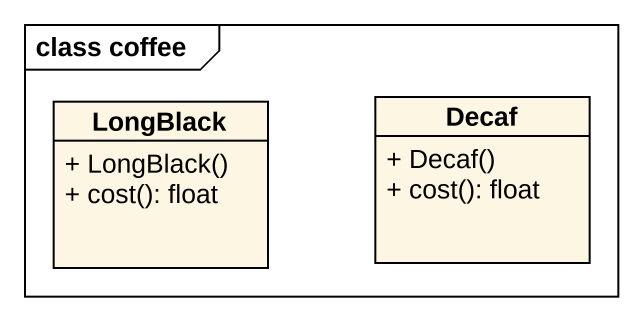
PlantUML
@startuml
mainframe class coffee
hide circle
hide empty members
skinparam classAttributeIconSize 0
class LongBlack {
  + LongBlack()
  + cost(): float
}
class Decaf {
  + Decaf()
  + cost(): float
}
@enduml
